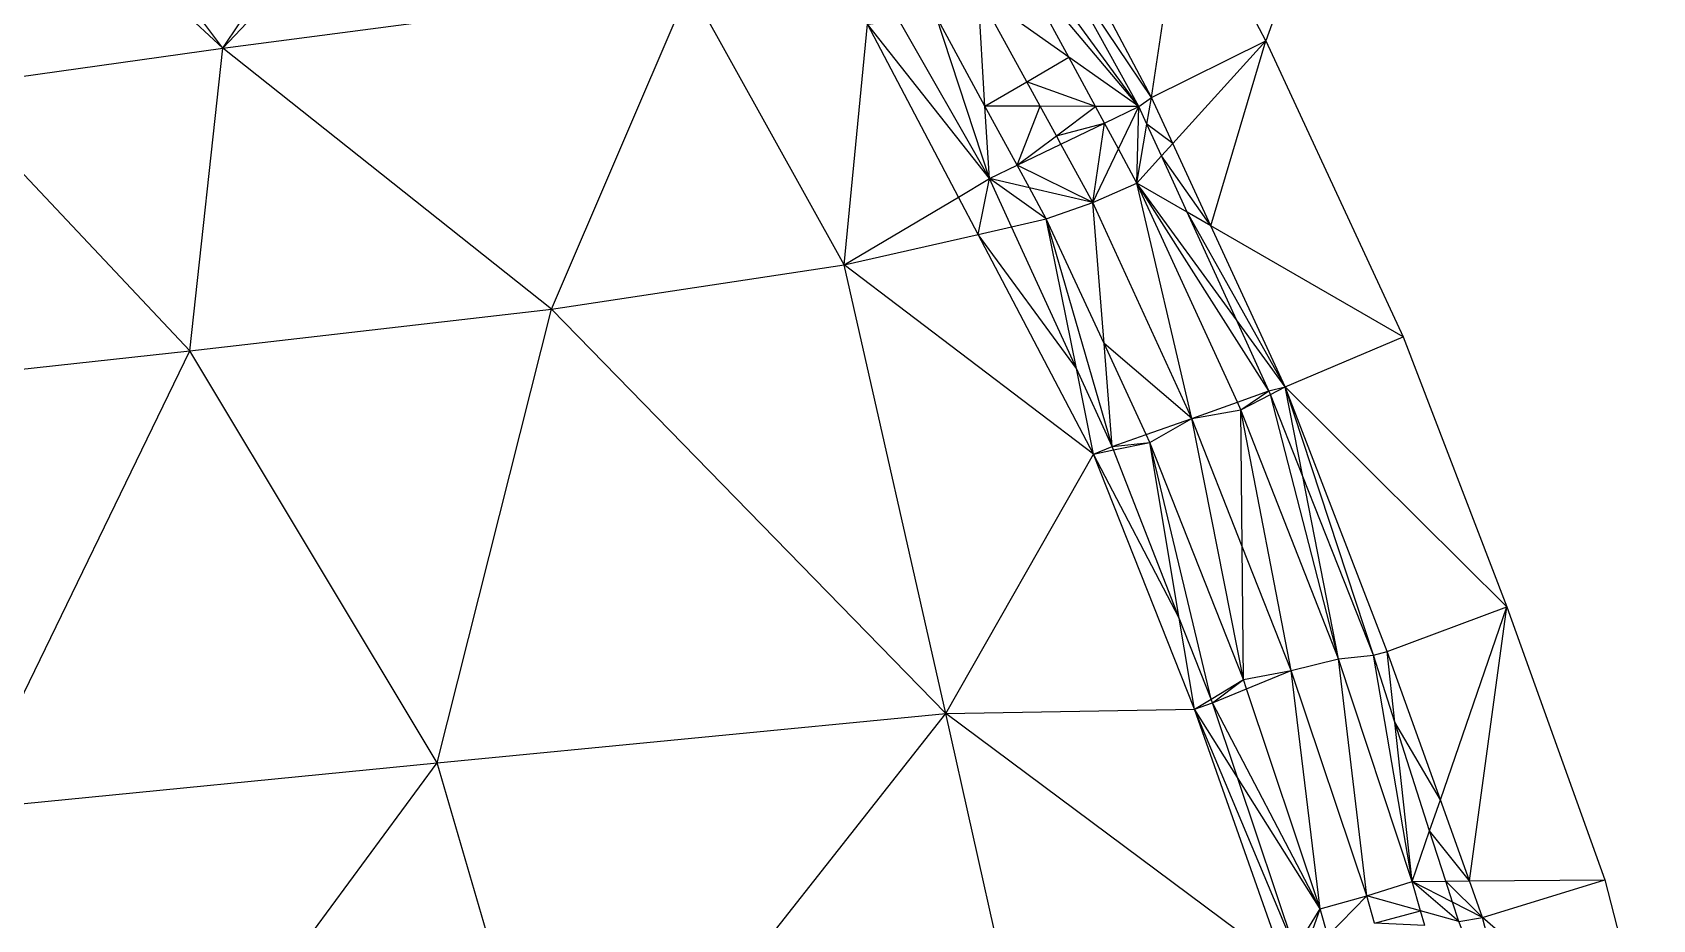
# Model space of a CAD drawing. Header units: metres. Extents: x 119225 to 119860, y 6148174 to 6148689.
# Drawn here: x 119713.7 to 119840.5, y 6148361.8 to 6148431.1 of the extents above; entities that cross this region are included whole.
import ezdxf

# ---------------------------------------------------------------- set-up
doc = ezdxf.new("R2010")
doc.units = ezdxf.units.M
doc.header["$MEASUREMENT"] = 0
doc.layers.add('20080415_terrängmodell', color=7, linetype='Continuous')

msp = doc.modelspace()

# ---------------------------------------------------------------- linework, layer by layer
at = {"layer": '20080415_terrängmodell'}
for points, invisible_edges in [([(119748.01, 6148450.39, 13.69), (119765.17, 6148434.71, 12.73), (119728.65, 6148429.92, 14.3)], 3), ([(119728.65, 6148429.92, 14.3), (119741.62, 6148449.35, 14), (119748.01, 6148450.39, 13.69)], 8), ([(119728.65, 6148429.92, 14.3), (119717.09, 6148445.35, 15.15), (119741.62, 6148449.35, 14)], 8), ([(119712.73, 6148444.64, 15.36), (119717.09, 6148445.35, 15.15), (119728.65, 6148429.92, 14.3)], 2), ([(119706.67, 6148426.83, 14.25), (119712.73, 6148444.64, 15.36), (119728.65, 6148429.92, 14.3)], 10), ([(119801.28, 6148426.06, 12.12), (119794.95, 6148438.04, 12.05), (119803.8, 6148442.71, 12.05)], 8), ([(119801.28, 6148426.06, 12.12), (119803.8, 6148442.71, 12.05), (119810.24, 6148430.5, 12.12)], 10), ([(119800.29, 6148425.35, 11.4), (119791.88, 6148436.86, 12.21), (119793.58, 6148437.49, 11.46)], 8), ([(119793.58, 6148437.49, 11.46), (119794.95, 6148438.04, 12.05), (119801.28, 6148426.06, 12.12)], 2), ([(119800.29, 6148425.35, 11.4), (119793.58, 6148437.49, 11.46), (119801.28, 6148426.06, 12.12)], 10), ([(119790.87, 6148436.53, 12.36), (119794.83, 6148429.21, 12.27), (119787.72, 6148434.23, 12.32)], 1), ([(119800.29, 6148425.35, 11.4), (119790.87, 6148436.53, 12.36), (119791.88, 6148436.86, 12.21)], 8), ([(119800.29, 6148425.35, 11.4), (119794.83, 6148429.21, 12.27), (119790.87, 6148436.53, 12.36)], 8), ([(119754.36, 6148409.51, 12.51), (119728.65, 6148429.92, 14.3), (119765.17, 6148434.71, 12.73)], 8), ([(119754.36, 6148409.51, 12.51), (119765.17, 6148434.71, 12.73), (119777.25, 6148412.97, 12.01)], 10), ([(119777.25, 6148412.97, 12.01), (119765.17, 6148434.71, 12.73), (119779.07, 6148431.8, 12.41)], 10), ([(119787.72, 6148434.23, 12.32), (119788.26, 6148425.38, 12.13), (119784.43, 6148432.42, 12.21)], 1), ([(119787.72, 6148434.23, 12.32), (119791.53, 6148427.28, 12.22), (119788.26, 6148425.38, 12.13)], 3), ([(119794.83, 6148429.21, 12.27), (119791.53, 6148427.28, 12.22), (119787.72, 6148434.23, 12.32)], 9), ([(119788.61, 6148419.72, 11.2), (119781.54, 6148432.08, 11.35), (119784.43, 6148432.42, 12.21)], 8), ([(119784.43, 6148432.42, 12.21), (119788.26, 6148425.38, 12.13), (119788.61, 6148419.72, 11.2)], 3), ([(119779.07, 6148431.8, 12.41), (119786.18, 6148418.28, 12.16), (119777.25, 6148412.97, 12.01)], 3), ([(119779.07, 6148431.8, 12.41), (119781.54, 6148432.08, 11.35), (119788.61, 6148419.72, 11.2)], 2), ([(119788.61, 6148419.72, 11.2), (119786.18, 6148418.28, 12.16), (119779.07, 6148431.8, 12.41)], 9), ([(119706.67, 6148426.83, 14.25), (119728.65, 6148429.92, 14.3), (119726.05, 6148406.27, 12.87)], 2), ([(119726.05, 6148406.27, 12.87), (119728.65, 6148429.92, 14.3), (119754.36, 6148409.51, 12.51)], 10), ([(119810.24, 6148430.5, 12.12), (119802.94, 6148422.46, 12.04), (119801.28, 6148426.06, 12.12)], 1), ([(119805.92, 6148416.03, 11.9), (119802.94, 6148422.46, 12.04), (119810.24, 6148430.5, 12.12)], 8), ([(119796.91, 6148425.36, 12.23), (119791.53, 6148427.28, 12.22), (119794.83, 6148429.21, 12.27)], 8), ([(119800.29, 6148425.35, 11.4), (119796.91, 6148425.36, 12.23), (119794.83, 6148429.21, 12.27)], 8), ([(119791.53, 6148427.28, 12.22), (119792.58, 6148425.37, 12.2), (119788.26, 6148425.38, 12.13)], 1), ([(119796.91, 6148425.36, 12.23), (119792.58, 6148425.37, 12.2), (119791.53, 6148427.28, 12.22)], 8), ([(119702.43, 6148403.67, 12.54), (119706.67, 6148426.83, 14.25), (119726.05, 6148406.27, 12.87)], 10), ([(119801.28, 6148426.06, 12.12), (119800.92, 6148423.97, 11.39), (119800.29, 6148425.35, 11.4)], 1), ([(119802.94, 6148422.46, 12.04), (119800.92, 6148423.97, 11.39), (119801.28, 6148426.06, 12.12)], 8), ([(119788.26, 6148425.38, 12.13), (119790.77, 6148420.77, 12.07), (119788.61, 6148419.72, 11.2)], 3), ([(119788.26, 6148425.38, 12.13), (119792.58, 6148425.37, 12.2), (119790.77, 6148420.77, 12.07)], 3), ([(119792.58, 6148425.37, 12.2), (119793.84, 6148423.07, 12.17), (119790.77, 6148420.77, 12.07)], 3), ([(119796.91, 6148425.36, 12.23), (119793.84, 6148423.07, 12.17), (119792.58, 6148425.37, 12.2)], 9), ([(119797.61, 6148424.06, 12.22), (119793.84, 6148423.07, 12.17), (119796.91, 6148425.36, 12.23)], 9), ([(119800.29, 6148425.35, 11.4), (119797.61, 6148424.06, 12.22), (119796.91, 6148425.36, 12.23)], 9), ([(119800.29, 6148425.35, 11.4), (119798.7, 6148422.04, 12.19), (119797.61, 6148424.06, 12.22)], 1), ([(119800.14, 6148419.37, 12.16), (119798.7, 6148422.04, 12.19), (119800.29, 6148425.35, 11.4)], 8), ([(119800.29, 6148425.35, 11.4), (119800.92, 6148423.97, 11.39), (119800.14, 6148419.37, 12.16)], 3), ([(119797.61, 6148424.06, 12.22), (119794.2, 6148422.42, 12.16), (119793.84, 6148423.07, 12.17)], 1), ([(119796.7, 6148417.86, 12.1), (119794.2, 6148422.42, 12.16), (119797.61, 6148424.06, 12.22)], 8), ([(119797.61, 6148424.06, 12.22), (119798.7, 6148422.04, 12.19), (119796.7, 6148417.86, 12.1)], 3), ([(119800.92, 6148423.97, 11.39), (119802.06, 6148421.49, 11.35), (119800.14, 6148419.37, 12.16)], 3), ([(119802.94, 6148422.46, 12.04), (119802.06, 6148421.49, 11.35), (119800.92, 6148423.97, 11.39)], 9), ([(119793.84, 6148423.07, 12.17), (119794.2, 6148422.42, 12.16), (119790.77, 6148420.77, 12.07)], 3), ([(119790.77, 6148420.77, 12.07), (119794.2, 6148422.42, 12.16), (119796.7, 6148417.86, 12.1)], 2), ([(119796.7, 6148417.86, 12.1), (119798.7, 6148422.04, 12.19), (119800.14, 6148419.37, 12.16)], 10), ([(119805.92, 6148416.03, 11.9), (119802.06, 6148421.49, 11.35), (119802.94, 6148422.46, 12.04)], 8), ([(119790.77, 6148420.77, 12.07), (119791.73, 6148419.01, 12.05), (119788.61, 6148419.72, 11.2)], 1), ([(119796.7, 6148417.86, 12.1), (119791.73, 6148419.01, 12.05), (119790.77, 6148420.77, 12.07)], 8), ([(119802.06, 6148421.49, 11.35), (119804.07, 6148417.1, 11.3), (119800.14, 6148419.37, 12.16)], 1), ([(119805.92, 6148416.03, 11.9), (119804.07, 6148417.1, 11.3), (119802.06, 6148421.49, 11.35)], 8), ([(119787.72, 6148415.36, 12.11), (119786.18, 6148418.28, 12.16), (119788.61, 6148419.72, 11.2)], 8), ([(119788.61, 6148419.72, 11.2), (119790.33, 6148415.96, 11.15), (119787.72, 6148415.36, 12.11)], 3), ([(119788.61, 6148419.72, 11.2), (119791.73, 6148419.01, 12.05), (119793.05, 6148416.58, 12.02)], 3), ([(119793.05, 6148416.58, 12.02), (119790.33, 6148415.96, 11.15), (119788.61, 6148419.72, 11.2)], 9), ([(119777.25, 6148412.97, 12.01), (119786.18, 6148418.28, 12.16), (119787.72, 6148415.36, 12.11)], 10), ([(119793.05, 6148416.58, 12.02), (119791.73, 6148419.01, 12.05), (119796.7, 6148417.86, 12.1)], 10), ([(119796.7, 6148417.86, 12.1), (119800.14, 6148419.37, 12.16), (119804.44, 6148400.97, 11.87)], 2), ([(119800.14, 6148419.37, 12.16), (119808.01, 6148402.25, 11.93), (119804.44, 6148400.97, 11.87)], 3), ([(119810.47, 6148403.13, 11.11), (119808.01, 6148402.25, 11.93), (119800.14, 6148419.37, 12.16)], 9), ([(119804.07, 6148417.1, 11.3), (119807.93, 6148408.69, 11.18), (119800.14, 6148419.37, 12.16)], 9), ([(119800.14, 6148419.37, 12.16), (119807.93, 6148408.69, 11.18), (119810.47, 6148403.13, 11.11)], 3), ([(119796.7, 6148417.86, 12.1), (119797.57, 6148406.83, 11.87), (119793.05, 6148416.58, 12.02)], 1), ([(119804.44, 6148400.97, 11.87), (119797.57, 6148406.83, 11.87), (119796.7, 6148417.86, 12.1)], 8), ([(119811.75, 6148403.44, 11.61), (119804.07, 6148417.1, 11.3), (119805.92, 6148416.03, 11.9)], 10), ([(119811.75, 6148403.44, 11.61), (119807.93, 6148408.69, 11.18), (119804.07, 6148417.1, 11.3)], 8), ([(119787.72, 6148415.36, 12.11), (119790.33, 6148415.96, 11.15), (119795.41, 6148404.88, 10.99)], 2), ([(119795.41, 6148404.88, 10.99), (119790.33, 6148415.96, 11.15), (119793.05, 6148416.58, 12.02)], 8), ([(119798.2, 6148398.79, 10.91), (119795.41, 6148404.88, 10.99), (119793.05, 6148416.58, 12.02)], 8), ([(119793.05, 6148416.58, 12.02), (119797.57, 6148406.83, 11.87), (119798.2, 6148398.79, 10.91)], 3), ([(119811.75, 6148403.44, 11.61), (119805.92, 6148416.03, 11.9), (119820.97, 6148407.34, 11.61)], 10), ([(119777.25, 6148412.97, 12.01), (119787.72, 6148415.36, 12.11), (119796.76, 6148398.19, 11.79)], 2), ([(119787.72, 6148415.36, 12.11), (119795.41, 6148404.88, 10.99), (119796.76, 6148398.19, 11.79)], 3), ([(119754.36, 6148409.51, 12.51), (119777.25, 6148412.97, 12.01), (119785.19, 6148377.9, 11.58)], 2), ([(119785.19, 6148377.9, 11.58), (119777.25, 6148412.97, 12.01), (119796.76, 6148398.19, 11.79)], 10), ([(119726.05, 6148406.27, 12.87), (119754.36, 6148409.51, 12.51), (119745.4, 6148374.06, 11.63)], 2), ([(119745.4, 6148374.06, 11.63), (119754.36, 6148409.51, 12.51), (119785.19, 6148377.9, 11.58)], 10), ([(119810.47, 6148403.13, 11.11), (119807.93, 6148408.69, 11.18), (119811.75, 6148403.44, 11.61)], 10), ([(119797.57, 6148406.83, 11.87), (119800.87, 6148399.72, 11.75), (119798.2, 6148398.79, 10.91)], 3), ([(119804.44, 6148400.97, 11.87), (119800.87, 6148399.72, 11.75), (119797.57, 6148406.83, 11.87)], 9), ([(119702.43, 6148403.67, 12.54), (119726.05, 6148406.27, 12.87), (119708.67, 6148370.44, 11.5)], 2), ([(119708.67, 6148370.44, 11.5), (119726.05, 6148406.27, 12.87), (119745.4, 6148374.06, 11.63)], 10), ([(119796.76, 6148398.19, 11.79), (119795.41, 6148404.88, 10.99), (119798.2, 6148398.79, 10.91)], 10), ([(119808.28, 6148401.65, 11.92), (119808.01, 6148402.25, 11.93), (119810.47, 6148403.13, 11.11)], 8), ([(119810.47, 6148403.13, 11.11), (119810.59, 6148402.84, 11.11), (119808.28, 6148401.65, 11.92)], 3), ([(119811.75, 6148403.44, 11.61), (119810.59, 6148402.84, 11.11), (119810.47, 6148403.13, 11.11)], 1), ([(119811.75, 6148403.44, 11.61), (119813.12, 6148396.44, 11.04), (119810.59, 6148402.84, 11.11)], 1), ([(119818.64, 6148382.47, 10.88), (119813.12, 6148396.44, 11.04), (119811.75, 6148403.44, 11.61)], 8), ([(119811.75, 6148403.44, 11.61), (119829.09, 6148386.24, 11.37), (119819.72, 6148382.75, 11.37)], 3), ([(119811.75, 6148403.44, 11.61), (119819.72, 6148382.75, 11.37), (119818.64, 6148382.47, 10.88)], 3), ([(119804.44, 6148400.97, 11.87), (119808.01, 6148402.25, 11.93), (119808.28, 6148401.65, 11.92)], 10), ([(119808.28, 6148401.65, 11.92), (119810.59, 6148402.84, 11.11), (119815.9, 6148382.19, 11.67)], 2), ([(119810.59, 6148402.84, 11.11), (119813.12, 6148396.44, 11.04), (119815.9, 6148382.19, 11.67)], 3), ([(119801.15, 6148399.1, 11.74), (119800.87, 6148399.72, 11.75), (119804.44, 6148400.97, 11.87)], 8), ([(119801.15, 6148399.1, 11.74), (119804.44, 6148400.97, 11.87), (119808.47, 6148380.56, 11.53)], 2), ([(119808.28, 6148401.65, 11.92), (119808.38, 6148390.97, 11.74), (119804.44, 6148400.97, 11.87)], 1), ([(119804.44, 6148400.97, 11.87), (119808.38, 6148390.97, 11.74), (119808.47, 6148380.56, 11.53)], 3), ([(119812.2, 6148381.27, 11.61), (119808.38, 6148390.97, 11.74), (119808.28, 6148401.65, 11.92)], 8), ([(119808.28, 6148401.65, 11.92), (119815.9, 6148382.19, 11.67), (119812.2, 6148381.27, 11.61)], 3), ([(119798.2, 6148398.79, 10.91), (119800.87, 6148399.72, 11.75), (119801.15, 6148399.1, 11.74)], 10), ([(119785.19, 6148377.9, 11.58), (119796.76, 6148398.19, 11.79), (119804.66, 6148378.24, 11.53)], 10), ([(119798.2, 6148398.79, 10.91), (119798.31, 6148398.51, 10.9), (119796.76, 6148398.19, 11.79)], 3), ([(119796.76, 6148398.19, 11.79), (119798.31, 6148398.51, 10.9), (119803.46, 6148385.36, 10.76)], 2), ([(119796.76, 6148398.19, 11.79), (119803.46, 6148385.36, 10.76), (119804.66, 6148378.24, 11.53)], 3), ([(119801.15, 6148399.1, 11.74), (119798.31, 6148398.51, 10.9), (119798.2, 6148398.79, 10.91)], 1), ([(119803.46, 6148385.36, 10.76), (119798.31, 6148398.51, 10.9), (119801.15, 6148399.1, 11.74)], 8), ([(119805.95, 6148379.02, 10.69), (119803.46, 6148385.36, 10.76), (119801.15, 6148399.1, 11.74)], 8), ([(119808.47, 6148380.56, 11.53), (119805.95, 6148379.02, 10.69), (119801.15, 6148399.1, 11.74)], 9), ([(119815.9, 6148382.19, 11.67), (119813.12, 6148396.44, 11.04), (119818.64, 6148382.47, 10.88)], 10), ([(119808.47, 6148380.56, 11.53), (119808.38, 6148390.97, 11.74), (119812.2, 6148381.27, 11.61)], 10), ([(119804.66, 6148378.24, 11.53), (119803.46, 6148385.36, 10.76), (119805.95, 6148379.02, 10.69)], 10), ([(119829.09, 6148386.24, 11.37), (119823.88, 6148371.17, 11.23), (119819.72, 6148382.75, 11.37)], 1), ([(119826.15, 6148364.82, 11.16), (119823.88, 6148371.17, 11.23), (119829.09, 6148386.24, 11.37)], 8), ([(119836.75, 6148364.91, 11.13), (119826.15, 6148364.82, 11.16), (119829.09, 6148386.24, 11.37)], 1), ([(119819.72, 6148382.75, 11.37), (119820.31, 6148377.24, 10.79), (119818.64, 6148382.47, 10.88)], 1), ([(119823.88, 6148371.17, 11.23), (119820.31, 6148377.24, 10.79), (119819.72, 6148382.75, 11.37)], 8), ([(119812.2, 6148381.27, 11.61), (119815.9, 6148382.19, 11.67), (119818.12, 6148363.66, 11.37)], 2), ([(119815.9, 6148382.19, 11.67), (119818.64, 6148382.47, 10.88), (119821.67, 6148364.78, 11.44)], 2), ([(119818.12, 6148363.66, 11.37), (119815.9, 6148382.19, 11.67), (119821.67, 6148364.78, 11.44)], 10), ([(119818.64, 6148382.47, 10.88), (119820.31, 6148377.24, 10.79), (119821.67, 6148364.78, 11.44)], 3), ([(119806.06, 6148378.74, 10.68), (119805.95, 6148379.02, 10.69), (119808.47, 6148380.56, 11.53)], 8), ([(119808.47, 6148380.56, 11.53), (119808.72, 6148379.84, 11.52), (119806.06, 6148378.74, 10.68)], 3), ([(119812.2, 6148381.27, 11.61), (119808.72, 6148379.84, 11.52), (119808.47, 6148380.56, 11.53)], 1), ([(119814.47, 6148362.64, 11.3), (119808.72, 6148379.84, 11.52), (119812.2, 6148381.27, 11.61)], 8), ([(119814.47, 6148362.64, 11.3), (119812.2, 6148381.27, 11.61), (119818.12, 6148363.66, 11.37)], 10), ([(119804.66, 6148378.24, 11.53), (119805.95, 6148379.02, 10.69), (119806.06, 6148378.74, 10.68)], 10), ([(119806.06, 6148378.74, 10.68), (119808.72, 6148379.84, 11.52), (119814.47, 6148362.64, 11.3)], 2), ([(119745.4, 6148374.06, 11.63), (119785.19, 6148377.9, 11.58), (119755.37, 6148340.06, 10.89)], 2), ([(119785.19, 6148377.9, 11.58), (119792.83, 6148343.95, 10.96), (119755.37, 6148340.06, 10.89)], 3), ([(119785.19, 6148377.9, 11.58), (119804.66, 6148378.24, 11.53), (119811.74, 6148358.17, 11.08)], 2), ([(119785.19, 6148377.9, 11.58), (119811.74, 6148358.17, 11.08), (119792.83, 6148343.95, 10.96)], 3), ([(119806.06, 6148378.74, 10.68), (119808.02, 6148372.9, 10.63), (119804.66, 6148378.24, 11.53)], 1), ([(119804.66, 6148378.24, 11.53), (119812.53, 6148359.46, 10.52), (119811.74, 6148358.17, 11.08)], 3), ([(119804.66, 6148378.24, 11.53), (119808.02, 6148372.9, 10.63), (119812.53, 6148359.46, 10.52)], 3), ([(119814.47, 6148362.64, 11.3), (119808.02, 6148372.9, 10.63), (119806.06, 6148378.74, 10.68)], 8), ([(119820.31, 6148377.24, 10.79), (119823.04, 6148368.75, 10.64), (119821.67, 6148364.78, 11.44)], 3), ([(119823.88, 6148371.17, 11.23), (119823.04, 6148368.75, 10.64), (119820.31, 6148377.24, 10.79)], 9), ([(119708.67, 6148370.44, 11.5), (119745.4, 6148374.06, 11.63), (119717.98, 6148336.84, 10.94)], 2), ([(119745.4, 6148374.06, 11.63), (119755.37, 6148340.06, 10.89), (119717.98, 6148336.84, 10.94)], 3), ([(119812.53, 6148359.46, 10.52), (119808.02, 6148372.9, 10.63), (119814.47, 6148362.64, 11.3)], 10), ([(119708.67, 6148370.44, 11.5), (119717.98, 6148336.84, 10.94), (119680.36, 6148333.01, 10.89)], 3), ([(119826.15, 6148364.82, 11.16), (119823.04, 6148368.75, 10.64), (119823.88, 6148371.17, 11.23)], 8), ([(119823.04, 6148368.75, 10.64), (119824.31, 6148364.8, 10.57), (119821.67, 6148364.78, 11.44)], 3), ([(119826.15, 6148364.82, 11.16), (119824.31, 6148364.8, 10.57), (119823.04, 6148368.75, 10.64)], 9), ([(119821.67, 6148364.78, 11.44), (119822.33, 6148362.48, 11.42), (119818.12, 6148363.66, 11.37)], 1), ([(119824.31, 6148364.8, 10.57), (119824.84, 6148363.16, 10.55), (119821.67, 6148364.78, 11.44)], 1), ([(119825.32, 6148361.64, 10.52), (119822.33, 6148362.48, 11.42), (119821.67, 6148364.78, 11.44)], 8), ([(119821.67, 6148364.78, 11.44), (119824.84, 6148363.16, 10.55), (119825.32, 6148361.64, 10.52)], 3), ([(119827.18, 6148361.96, 11.13), (119824.31, 6148364.8, 10.57), (119826.15, 6148364.82, 11.16)], 8), ([(119827.18, 6148361.96, 11.13), (119824.84, 6148363.16, 10.55), (119824.31, 6148364.8, 10.57)], 8), ([(119827.18, 6148361.96, 11.13), (119826.15, 6148364.82, 11.16), (119836.75, 6148364.91, 11.13)], 8), ([(119812.93, 6148358.27, 10.51), (119812.53, 6148359.46, 10.52), (119814.47, 6148362.64, 11.3)], 8), ([(119814.47, 6148362.64, 11.3), (119815.09, 6148360.52, 11.28), (119812.93, 6148358.27, 10.51)], 3), ([(119818.12, 6148363.66, 11.37), (119815.09, 6148360.52, 11.28), (119814.47, 6148362.64, 11.3)], 1), ([(119818.12, 6148363.66, 11.37), (119818.74, 6148361.51, 11.35), (119815.09, 6148360.52, 11.28)], 3), ([(119822.33, 6148362.48, 11.42), (119818.74, 6148361.51, 11.35), (119818.12, 6148363.66, 11.37)], 9), ([(119822.66, 6148361.35, 11.41), (119818.74, 6148361.51, 11.35), (119822.33, 6148362.48, 11.42)], 8), ([(119825.32, 6148361.64, 10.52), (119822.66, 6148361.35, 11.41), (119822.33, 6148362.48, 11.42)], 9), ([(119825.32, 6148361.64, 10.52), (119824.84, 6148363.16, 10.55), (119827.18, 6148361.96, 11.13)], 10), ([(119825.32, 6148361.64, 10.52), (119827.18, 6148361.96, 11.13), (119830.94, 6148347.38, 10.96)], 2), ([(119827.18, 6148361.96, 11.13), (119840.48, 6148350.43, 10.96), (119830.94, 6148347.38, 10.96)], 3)]:
    msp.add_3dface(points, dxfattribs=dict(at, invisible_edges=invisible_edges))
for points in [[(119803.8, 6148442.71, 12.05), (119817.25, 6148450, 12.04), (119810.24, 6148430.5, 12.12)], [(119820.97, 6148407.34, 11.61), (119805.92, 6148416.03, 11.9), (119810.24, 6148430.5, 12.12)], [(119820.97, 6148407.34, 11.61), (119829.09, 6148386.24, 11.37), (119811.75, 6148403.44, 11.61)], [(119827.18, 6148361.96, 11.13), (119836.75, 6148364.91, 11.13), (119840.48, 6148350.43, 10.96)]]:
    msp.add_3dface(points, dxfattribs=at)

doc.saveas('drawing.dxf')
